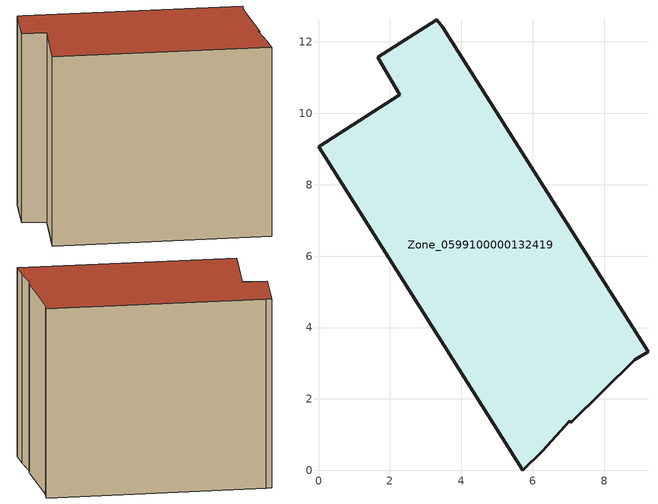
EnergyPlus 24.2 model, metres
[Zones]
Zone_0599100000132419
 floor ground (C_G): 2.27,10.51 1.65,11.56 3.31,12.62 3.48,12.41 9.22,3.32 8.85,3.09 7.07,1.33 7.03,1.39 6.26,0.54 5.71,0 0,9.07 z0
 wall outside (C_F): 1.65,11.56 2.27,10.51 0,9.07 5.71,0 6.26,0.54 7.03,1.39 7.07,1.33 8.85,3.09 9.22,3.32 3.48,12.41 3.31,12.62 1.65,11.56 z0:10.22
 roof outside (C_R): 6.26,0.54 7.03,1.39 7.07,1.33 8.85,3.09 9.22,3.32 3.48,12.41 3.31,12.62 1.65,11.56 2.27,10.51 0,9.07 5.71,0 z10.22
[BUILDING]
Pand.0599100000132419: North Axis=0; Terrain=City; Loads Convergence Tolerance Value=0.04; Temperature Convergence Tolerance Value=0.4; Solar Distribution=FullExterior; Maximum Number of Warmup Days=25; Minimum Number of Warmup Days=1
[Site:Location]
Rotterdam.The.Hague.AP_ZH_NLD Design_Conditions: Latitude=51.96; Longitude=4.45; Time Zone=1; Elevation=-4.5
[SITE:GROUNDTEMPERATURE:BUILDINGSURFACE]
18, 18, 18, 18, 18, 18, 18, 18, 18, 18, 18, 18
[MATERIAL] Thermal Absorptance=0.9; Solar Absorptance=0.7; Visible Absorptance=0.7
Name | Roughness | Thickness | Conductivity | Density | Specific Heat
G.TI.1946 | MediumSmooth | 0.15 | 1 | 540 | 1210
F.TI.1946 | Rough | 0.3 | 0.857143 | 1920 | 840
R.TI.1946 | MediumRough | 0.2 | 0.1 | 1500 | 1000
[CONSTRUCTION]
C_G: G.TI.1946
C_F: F.TI.1946
C_R: R.TI.1946
[ZONE]
Zone_0599100000132419: Type=1; Multiplier=1; Ceiling Height=Autocalculate; Volume=Autocalculate; Floor Area=autocalculate; Part of Total Floor Area=Yes
[ZONEINFILTRATION:DESIGNFLOWRATE]
Infil_Zone_0599100000132419: Zone or ZoneList or Space or SpaceList=Zone_0599100000132419; Schedule=AlwaysOn; Design Flow Rate Calculation Method=Flow/Area; Flow Rate per Floor Area=0.003; Constant Term Coefficient=1; Temperature Term Coefficient=0; Velocity Term Coefficient=0; Velocity Squared Term Coefficient=0
[HVACTEMPLATE:ZONE:IDEALLOADSAIRSYSTEM]
Zone_0599100000132419: Maximum Heating Supply Air Temperature=50; Minimum Cooling Supply Air Temperature=13; Maximum Heating Supply Air Humidity Ratio=0.0156; Minimum Cooling Supply Air Humidity Ratio=0.0077; Heating Limit=NoLimit; Cooling Limit=NoLimit; Dehumidification Control Type=ConstantSensibleHeatRatio; Cooling Sensible Heat Ratio=0.7; Dehumidification Setpoint=60; Humidification Control Type=None; Humidification Setpoint=30; Outdoor Air Method=None; Outdoor Air Flow Rate per Person=0.00944; Outdoor Air Flow Rate per Zone Floor Area=0; Outdoor Air Flow Rate per Zone=0; Demand Controlled Ventilation Type=None; Outdoor Air Economizer Type=NoEconomizer; Heat Recovery Type=None; Sensible Heat Recovery Effectiveness=0.7; Latent Heat Recovery Effectiveness=0.65
[ZONECONTROL:THERMOSTAT]
ThermostatControl_Zone_0599100000132419: Zone or ZoneList=Zone_0599100000132419; Control Type Schedule=DualSetpointControlType; Control 1=Thermostat_Zone_0599100000132419; Temperature Difference Between Cutout And Setpoint=0
[THERMOSTATSETPOINT:DUALSETPOINT]
Thermostat_Zone_0599100000132419: Heating Setpoint Temperature Schedule=HeatingSetpoint_Zone_0599100000132419; Cooling Setpoint Temperature Schedule=CoolingSetpoint_Zone_0599100000132419
[SCHEDULE:COMPACT]
HeatingSetpoint_Zone_0599100000132419: Through: 12/31, For: AllDays, Until: 24:00, 21
CoolingSetpoint_Zone_0599100000132419: Through: 12/31, For: AllDays, Until: 24:00, 24
DualSetpointControlType: Through: 12/31, For: AllDays, Until: 24:00, 4
AlwaysOn: Through: 12/31, For: AllDays, Until: 24:00, 1
